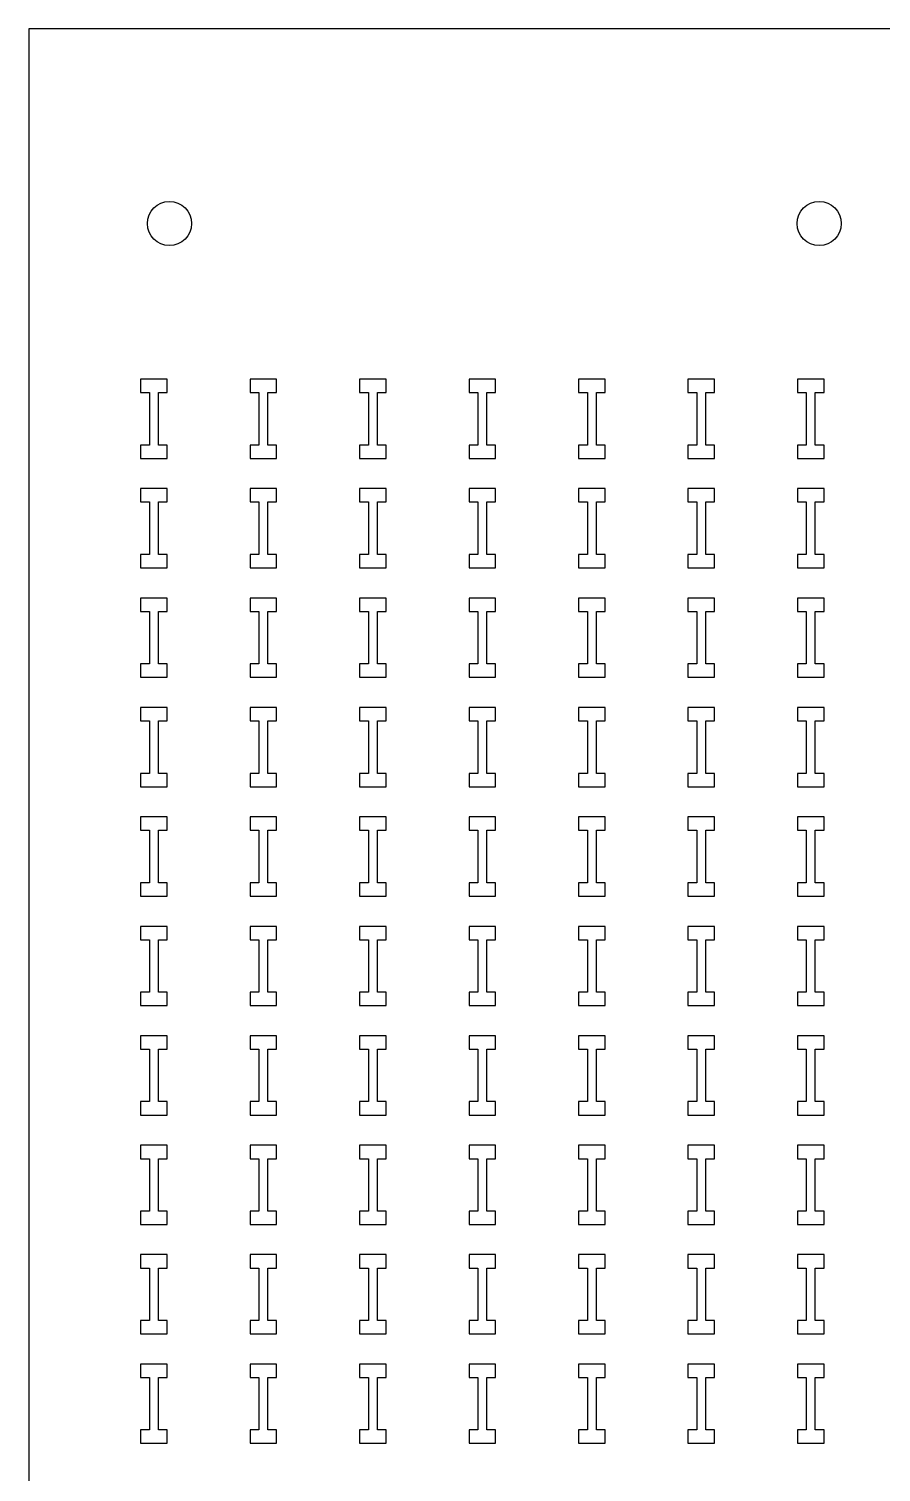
# Model space of a CAD drawing. Header units: inches. Extents: x 0 to 94.5, y 0 to 82.7.
# Drawn here: x 0 to 6.06, y 72.4 to 82.68 of the extents above; entities that cross this region are included whole.
import ezdxf

# ---------------------------------------------------------------- set-up
doc = ezdxf.new("R2010")
doc.units = ezdxf.units.IN
doc.layers.add('red', color=1, linetype='CONTINUOUS')

msp = doc.modelspace()

# ---------------------------------------------------------------- linework, layer by layer
for p, q in [((0.984, 80.183), (0.795, 80.183)), ((0.795, 80.183), (0.795, 80.088)), ((0.984, 80.088), (0.984, 80.183)), ((1.763, 80.183), (1.574, 80.183)), ((1.574, 80.183), (1.574, 80.088)), ((1.763, 80.088), (1.763, 80.183)), ((2.542, 80.183), (2.353, 80.183)), ((2.353, 80.183), (2.353, 80.088)), ((2.542, 80.088), (2.542, 80.183)), ((3.321, 80.183), (3.132, 80.183)), ((3.132, 80.183), (3.132, 80.088)), ((3.321, 80.088), (3.321, 80.183)), ((4.1, 80.183), (3.911, 80.183)), ((3.911, 80.183), (3.911, 80.088)), ((4.1, 80.088), (4.1, 80.183)), ((4.879, 80.183), (4.69, 80.183)), ((4.69, 80.183), (4.69, 80.088)), ((4.879, 80.088), (4.879, 80.183)), ((5.658, 80.183), (5.469, 80.183)), ((5.469, 80.183), (5.469, 80.088)), ((5.658, 80.088), (5.658, 80.183)), ((0.795, 80.088), (0.858, 80.088)), ((0.858, 80.088), (0.858, 79.714)), ((0.922, 80.088), (0.984, 80.088)), ((0.922, 79.714), (0.922, 80.088)), ((1.574, 80.088), (1.637, 80.088)), ((1.637, 80.088), (1.637, 79.714)), ((1.701, 80.088), (1.763, 80.088)), ((1.701, 79.714), (1.701, 80.088)), ((2.353, 80.088), (2.416, 80.088)), ((2.416, 80.088), (2.416, 79.714)), ((2.48, 80.088), (2.542, 80.088)), ((2.48, 79.714), (2.48, 80.088)), ((3.132, 80.088), (3.195, 80.088)), ((3.195, 80.088), (3.195, 79.714)), ((3.259, 80.088), (3.321, 80.088)), ((3.259, 79.714), (3.259, 80.088)), ((3.911, 80.088), (3.974, 80.088)), ((3.974, 80.088), (3.974, 79.714)), ((4.038, 80.088), (4.1, 80.088)), ((4.038, 79.714), (4.038, 80.088)), ((4.69, 80.088), (4.753, 80.088)), ((4.753, 80.088), (4.753, 79.714)), ((4.817, 80.088), (4.879, 80.088)), ((4.817, 79.714), (4.817, 80.088)), ((5.469, 80.088), (5.532, 80.088)), ((5.532, 80.088), (5.532, 79.714)), ((5.596, 80.088), (5.658, 80.088)), ((5.596, 79.714), (5.596, 80.088)), ((0.858, 79.714), (0.795, 79.714)), ((0.795, 79.714), (0.795, 79.619)), ((0.984, 79.714), (0.922, 79.714)), ((0.984, 79.619), (0.984, 79.714)), ((1.637, 79.714), (1.574, 79.714)), ((1.574, 79.714), (1.574, 79.619)), ((1.763, 79.714), (1.701, 79.714)), ((1.763, 79.619), (1.763, 79.714)), ((2.416, 79.714), (2.353, 79.714)), ((2.353, 79.714), (2.353, 79.619)), ((2.542, 79.714), (2.48, 79.714)), ((2.542, 79.619), (2.542, 79.714)), ((3.195, 79.714), (3.132, 79.714)), ((3.132, 79.714), (3.132, 79.619)), ((3.321, 79.714), (3.259, 79.714)), ((3.321, 79.619), (3.321, 79.714)), ((3.974, 79.714), (3.911, 79.714)), ((3.911, 79.714), (3.911, 79.619)), ((4.1, 79.714), (4.038, 79.714)), ((4.1, 79.619), (4.1, 79.714)), ((4.753, 79.714), (4.69, 79.714)), ((4.69, 79.714), (4.69, 79.619)), ((4.879, 79.714), (4.817, 79.714)), ((4.879, 79.619), (4.879, 79.714)), ((5.532, 79.714), (5.469, 79.714)), ((5.469, 79.714), (5.469, 79.619)), ((5.658, 79.714), (5.596, 79.714)), ((5.658, 79.619), (5.658, 79.714)), ((0.795, 79.619), (0.984, 79.619)), ((1.574, 79.619), (1.763, 79.619)), ((2.353, 79.619), (2.542, 79.619)), ((3.132, 79.619), (3.321, 79.619)), ((3.911, 79.619), (4.1, 79.619)), ((4.69, 79.619), (4.879, 79.619)), ((5.469, 79.619), (5.658, 79.619)), ((0.984, 79.404), (0.795, 79.404)), ((0.795, 79.404), (0.795, 79.309)), ((0.984, 79.309), (0.984, 79.404)), ((1.763, 79.404), (1.574, 79.404)), ((1.574, 79.404), (1.574, 79.309)), ((1.763, 79.309), (1.763, 79.404)), ((2.542, 79.404), (2.353, 79.404)), ((2.353, 79.404), (2.353, 79.309)), ((2.542, 79.309), (2.542, 79.404)), ((3.321, 79.404), (3.132, 79.404)), ((3.132, 79.404), (3.132, 79.309)), ((3.321, 79.309), (3.321, 79.404)), ((4.1, 79.404), (3.911, 79.404)), ((3.911, 79.404), (3.911, 79.309)), ((4.1, 79.309), (4.1, 79.404)), ((4.879, 79.404), (4.69, 79.404)), ((4.69, 79.404), (4.69, 79.309)), ((4.879, 79.309), (4.879, 79.404)), ((5.658, 79.404), (5.469, 79.404)), ((5.469, 79.404), (5.469, 79.309)), ((5.658, 79.309), (5.658, 79.404)), ((0.795, 79.309), (0.858, 79.309)), ((0.858, 79.309), (0.858, 78.935)), ((0.922, 79.309), (0.984, 79.309)), ((0.922, 78.935), (0.922, 79.309)), ((1.574, 79.309), (1.637, 79.309)), ((1.637, 79.309), (1.637, 78.935)), ((1.701, 79.309), (1.763, 79.309)), ((1.701, 78.935), (1.701, 79.309)), ((2.353, 79.309), (2.416, 79.309)), ((2.416, 79.309), (2.416, 78.935)), ((2.48, 79.309), (2.542, 79.309)), ((2.48, 78.935), (2.48, 79.309)), ((3.132, 79.309), (3.195, 79.309)), ((3.195, 79.309), (3.195, 78.935)), ((3.259, 79.309), (3.321, 79.309)), ((3.259, 78.935), (3.259, 79.309)), ((3.911, 79.309), (3.974, 79.309)), ((3.974, 79.309), (3.974, 78.935)), ((4.038, 79.309), (4.1, 79.309)), ((4.038, 78.935), (4.038, 79.309)), ((4.69, 79.309), (4.753, 79.309)), ((4.753, 79.309), (4.753, 78.935)), ((4.817, 79.309), (4.879, 79.309)), ((4.817, 78.935), (4.817, 79.309)), ((5.469, 79.309), (5.532, 79.309)), ((5.532, 79.309), (5.532, 78.935)), ((5.596, 79.309), (5.658, 79.309)), ((5.596, 78.935), (5.596, 79.309)), ((0.858, 78.935), (0.795, 78.935)), ((0.795, 78.935), (0.795, 78.84)), ((0.984, 78.935), (0.922, 78.935)), ((0.984, 78.84), (0.984, 78.935)), ((1.637, 78.935), (1.574, 78.935)), ((1.574, 78.935), (1.574, 78.84)), ((1.763, 78.935), (1.701, 78.935)), ((1.763, 78.84), (1.763, 78.935)), ((2.416, 78.935), (2.353, 78.935)), ((2.353, 78.935), (2.353, 78.84)), ((2.542, 78.935), (2.48, 78.935)), ((2.542, 78.84), (2.542, 78.935)), ((3.195, 78.935), (3.132, 78.935)), ((3.132, 78.935), (3.132, 78.84)), ((3.321, 78.935), (3.259, 78.935)), ((3.321, 78.84), (3.321, 78.935)), ((3.974, 78.935), (3.911, 78.935)), ((3.911, 78.935), (3.911, 78.84)), ((4.1, 78.935), (4.038, 78.935)), ((4.1, 78.84), (4.1, 78.935)), ((4.753, 78.935), (4.69, 78.935)), ((4.69, 78.935), (4.69, 78.84)), ((4.879, 78.935), (4.817, 78.935)), ((4.879, 78.84), (4.879, 78.935)), ((5.532, 78.935), (5.469, 78.935)), ((5.469, 78.935), (5.469, 78.84)), ((5.658, 78.935), (5.596, 78.935)), ((5.658, 78.84), (5.658, 78.935)), ((0.795, 78.84), (0.984, 78.84)), ((1.574, 78.84), (1.763, 78.84)), ((2.353, 78.84), (2.542, 78.84)), ((3.132, 78.84), (3.321, 78.84)), ((3.911, 78.84), (4.1, 78.84)), ((4.69, 78.84), (4.879, 78.84)), ((5.469, 78.84), (5.658, 78.84)), ((0.984, 78.625), (0.795, 78.625)), ((0.795, 78.625), (0.795, 78.53)), ((0.984, 78.53), (0.984, 78.625)), ((1.763, 78.625), (1.574, 78.625)), ((1.574, 78.625), (1.574, 78.53)), ((1.763, 78.53), (1.763, 78.625)), ((2.542, 78.625), (2.353, 78.625)), ((2.353, 78.625), (2.353, 78.53)), ((2.542, 78.53), (2.542, 78.625)), ((3.321, 78.625), (3.132, 78.625)), ((3.132, 78.625), (3.132, 78.53)), ((3.321, 78.53), (3.321, 78.625)), ((4.1, 78.625), (3.911, 78.625)), ((3.911, 78.625), (3.911, 78.53)), ((4.1, 78.53), (4.1, 78.625)), ((4.879, 78.625), (4.69, 78.625)), ((4.69, 78.625), (4.69, 78.53)), ((4.879, 78.53), (4.879, 78.625)), ((5.658, 78.625), (5.469, 78.625)), ((5.469, 78.625), (5.469, 78.53)), ((5.658, 78.53), (5.658, 78.625)), ((0.795, 78.53), (0.858, 78.53)), ((0.858, 78.53), (0.858, 78.156)), ((0.922, 78.53), (0.984, 78.53)), ((0.922, 78.156), (0.922, 78.53)), ((1.574, 78.53), (1.637, 78.53)), ((1.637, 78.53), (1.637, 78.156)), ((1.701, 78.53), (1.763, 78.53)), ((1.701, 78.156), (1.701, 78.53)), ((2.353, 78.53), (2.416, 78.53)), ((2.416, 78.53), (2.416, 78.156)), ((2.48, 78.53), (2.542, 78.53)), ((2.48, 78.156), (2.48, 78.53)), ((3.132, 78.53), (3.195, 78.53)), ((3.195, 78.53), (3.195, 78.156)), ((3.259, 78.53), (3.321, 78.53)), ((3.259, 78.156), (3.259, 78.53)), ((3.911, 78.53), (3.974, 78.53)), ((3.974, 78.53), (3.974, 78.156)), ((4.038, 78.53), (4.1, 78.53)), ((4.038, 78.156), (4.038, 78.53)), ((4.69, 78.53), (4.753, 78.53)), ((4.753, 78.53), (4.753, 78.156)), ((4.817, 78.53), (4.879, 78.53)), ((4.817, 78.156), (4.817, 78.53)), ((5.469, 78.53), (5.532, 78.53)), ((5.532, 78.53), (5.532, 78.156)), ((5.596, 78.53), (5.658, 78.53)), ((5.596, 78.156), (5.596, 78.53)), ((0.858, 78.156), (0.795, 78.156)), ((0.795, 78.156), (0.795, 78.061)), ((0.984, 78.156), (0.922, 78.156)), ((0.984, 78.061), (0.984, 78.156)), ((1.637, 78.156), (1.574, 78.156)), ((1.574, 78.156), (1.574, 78.061)), ((1.763, 78.156), (1.701, 78.156)), ((1.763, 78.061), (1.763, 78.156)), ((2.416, 78.156), (2.353, 78.156)), ((2.353, 78.156), (2.353, 78.061)), ((2.542, 78.156), (2.48, 78.156)), ((2.542, 78.061), (2.542, 78.156)), ((3.195, 78.156), (3.132, 78.156)), ((3.132, 78.156), (3.132, 78.061)), ((3.321, 78.156), (3.259, 78.156)), ((3.321, 78.061), (3.321, 78.156)), ((3.974, 78.156), (3.911, 78.156)), ((3.911, 78.156), (3.911, 78.061)), ((4.1, 78.156), (4.038, 78.156)), ((4.1, 78.061), (4.1, 78.156)), ((4.753, 78.156), (4.69, 78.156)), ((4.69, 78.156), (4.69, 78.061)), ((4.879, 78.156), (4.817, 78.156)), ((4.879, 78.061), (4.879, 78.156)), ((5.532, 78.156), (5.469, 78.156)), ((5.469, 78.156), (5.469, 78.061)), ((5.658, 78.156), (5.596, 78.156)), ((5.658, 78.061), (5.658, 78.156)), ((0.795, 78.061), (0.984, 78.061)), ((1.574, 78.061), (1.763, 78.061)), ((2.353, 78.061), (2.542, 78.061)), ((3.132, 78.061), (3.321, 78.061)), ((3.911, 78.061), (4.1, 78.061)), ((4.69, 78.061), (4.879, 78.061)), ((5.469, 78.061), (5.658, 78.061)), ((0.984, 77.846), (0.795, 77.846)), ((0.795, 77.846), (0.795, 77.751)), ((0.984, 77.751), (0.984, 77.846)), ((1.763, 77.846), (1.574, 77.846)), ((1.574, 77.846), (1.574, 77.751)), ((1.763, 77.751), (1.763, 77.846)), ((2.542, 77.846), (2.353, 77.846)), ((2.353, 77.846), (2.353, 77.751)), ((2.542, 77.751), (2.542, 77.846)), ((3.321, 77.846), (3.132, 77.846)), ((3.132, 77.846), (3.132, 77.751)), ((3.321, 77.751), (3.321, 77.846)), ((4.1, 77.846), (3.911, 77.846)), ((3.911, 77.846), (3.911, 77.751)), ((4.1, 77.751), (4.1, 77.846)), ((4.879, 77.846), (4.69, 77.846)), ((4.69, 77.846), (4.69, 77.751)), ((4.879, 77.751), (4.879, 77.846)), ((5.658, 77.846), (5.469, 77.846)), ((5.469, 77.846), (5.469, 77.751)), ((5.658, 77.751), (5.658, 77.846)), ((0.795, 77.751), (0.858, 77.751)), ((0.858, 77.751), (0.858, 77.377)), ((0.922, 77.751), (0.984, 77.751)), ((0.922, 77.377), (0.922, 77.751)), ((1.574, 77.751), (1.637, 77.751)), ((1.637, 77.751), (1.637, 77.377)), ((1.701, 77.751), (1.763, 77.751)), ((1.701, 77.377), (1.701, 77.751)), ((2.353, 77.751), (2.416, 77.751)), ((2.416, 77.751), (2.416, 77.377)), ((2.48, 77.751), (2.542, 77.751)), ((2.48, 77.377), (2.48, 77.751)), ((3.132, 77.751), (3.195, 77.751)), ((3.195, 77.751), (3.195, 77.377)), ((3.259, 77.751), (3.321, 77.751)), ((3.259, 77.377), (3.259, 77.751)), ((3.911, 77.751), (3.974, 77.751)), ((3.974, 77.751), (3.974, 77.377)), ((4.038, 77.751), (4.1, 77.751)), ((4.038, 77.377), (4.038, 77.751)), ((4.69, 77.751), (4.753, 77.751)), ((4.753, 77.751), (4.753, 77.377)), ((4.817, 77.751), (4.879, 77.751)), ((4.817, 77.377), (4.817, 77.751)), ((5.469, 77.751), (5.532, 77.751)), ((5.532, 77.751), (5.532, 77.377)), ((5.596, 77.751), (5.658, 77.751)), ((5.596, 77.377), (5.596, 77.751)), ((0.858, 77.377), (0.795, 77.377)), ((0.795, 77.377), (0.795, 77.282)), ((0.984, 77.377), (0.922, 77.377)), ((0.984, 77.282), (0.984, 77.377)), ((1.637, 77.377), (1.574, 77.377)), ((1.574, 77.377), (1.574, 77.282)), ((1.763, 77.377), (1.701, 77.377)), ((1.763, 77.282), (1.763, 77.377)), ((2.416, 77.377), (2.353, 77.377)), ((2.353, 77.377), (2.353, 77.282)), ((2.542, 77.377), (2.48, 77.377)), ((2.542, 77.282), (2.542, 77.377)), ((3.195, 77.377), (3.132, 77.377)), ((3.132, 77.377), (3.132, 77.282)), ((3.321, 77.377), (3.259, 77.377)), ((3.321, 77.282), (3.321, 77.377)), ((3.974, 77.377), (3.911, 77.377)), ((3.911, 77.377), (3.911, 77.282)), ((4.1, 77.377), (4.038, 77.377)), ((4.1, 77.282), (4.1, 77.377)), ((4.753, 77.377), (4.69, 77.377)), ((4.69, 77.377), (4.69, 77.282)), ((4.879, 77.377), (4.817, 77.377)), ((4.879, 77.282), (4.879, 77.377)), ((5.532, 77.377), (5.469, 77.377)), ((5.469, 77.377), (5.469, 77.282)), ((5.658, 77.377), (5.596, 77.377)), ((5.658, 77.282), (5.658, 77.377)), ((0.795, 77.282), (0.984, 77.282)), ((1.574, 77.282), (1.763, 77.282)), ((2.353, 77.282), (2.542, 77.282)), ((3.132, 77.282), (3.321, 77.282)), ((3.911, 77.282), (4.1, 77.282)), ((4.69, 77.282), (4.879, 77.282)), ((5.469, 77.282), (5.658, 77.282)), ((0.984, 77.067), (0.795, 77.067)), ((0.795, 77.067), (0.795, 76.972)), ((0.984, 76.972), (0.984, 77.067)), ((1.763, 77.067), (1.574, 77.067)), ((1.574, 77.067), (1.574, 76.972)), ((1.763, 76.972), (1.763, 77.067)), ((2.542, 77.067), (2.353, 77.067)), ((2.353, 77.067), (2.353, 76.972)), ((2.542, 76.972), (2.542, 77.067)), ((3.321, 77.067), (3.132, 77.067)), ((3.132, 77.067), (3.132, 76.972)), ((3.321, 76.972), (3.321, 77.067)), ((4.1, 77.067), (3.911, 77.067)), ((3.911, 77.067), (3.911, 76.972)), ((4.1, 76.972), (4.1, 77.067)), ((4.879, 77.067), (4.69, 77.067)), ((4.69, 77.067), (4.69, 76.972)), ((4.879, 76.972), (4.879, 77.067)), ((5.658, 77.067), (5.469, 77.067)), ((5.469, 77.067), (5.469, 76.972)), ((5.658, 76.972), (5.658, 77.067)), ((0.795, 76.972), (0.858, 76.972)), ((0.858, 76.972), (0.858, 76.598)), ((0.922, 76.972), (0.984, 76.972)), ((0.922, 76.598), (0.922, 76.972)), ((1.574, 76.972), (1.637, 76.972)), ((1.637, 76.972), (1.637, 76.598)), ((1.701, 76.972), (1.763, 76.972)), ((1.701, 76.598), (1.701, 76.972)), ((2.353, 76.972), (2.416, 76.972)), ((2.416, 76.972), (2.416, 76.598)), ((2.48, 76.972), (2.542, 76.972)), ((2.48, 76.598), (2.48, 76.972)), ((3.132, 76.972), (3.195, 76.972)), ((3.195, 76.972), (3.195, 76.598)), ((3.259, 76.972), (3.321, 76.972)), ((3.259, 76.598), (3.259, 76.972)), ((3.911, 76.972), (3.974, 76.972)), ((3.974, 76.972), (3.974, 76.598)), ((4.038, 76.972), (4.1, 76.972)), ((4.038, 76.598), (4.038, 76.972)), ((4.69, 76.972), (4.753, 76.972)), ((4.753, 76.972), (4.753, 76.598)), ((4.817, 76.972), (4.879, 76.972)), ((4.817, 76.598), (4.817, 76.972)), ((5.469, 76.972), (5.532, 76.972)), ((5.532, 76.972), (5.532, 76.598)), ((5.596, 76.972), (5.658, 76.972)), ((5.596, 76.598), (5.596, 76.972)), ((0.858, 76.598), (0.795, 76.598)), ((0.795, 76.598), (0.795, 76.503)), ((0.984, 76.598), (0.922, 76.598)), ((0.984, 76.503), (0.984, 76.598)), ((1.637, 76.598), (1.574, 76.598)), ((1.574, 76.598), (1.574, 76.503)), ((1.763, 76.598), (1.701, 76.598)), ((1.763, 76.503), (1.763, 76.598)), ((2.416, 76.598), (2.353, 76.598)), ((2.353, 76.598), (2.353, 76.503)), ((2.542, 76.598), (2.48, 76.598)), ((2.542, 76.503), (2.542, 76.598)), ((3.195, 76.598), (3.132, 76.598)), ((3.132, 76.598), (3.132, 76.503)), ((3.321, 76.598), (3.259, 76.598)), ((3.321, 76.503), (3.321, 76.598)), ((3.974, 76.598), (3.911, 76.598)), ((3.911, 76.598), (3.911, 76.503)), ((4.1, 76.598), (4.038, 76.598)), ((4.1, 76.503), (4.1, 76.598)), ((4.753, 76.598), (4.69, 76.598)), ((4.69, 76.598), (4.69, 76.503)), ((4.879, 76.598), (4.817, 76.598)), ((4.879, 76.503), (4.879, 76.598)), ((5.532, 76.598), (5.469, 76.598)), ((5.469, 76.598), (5.469, 76.503)), ((5.658, 76.598), (5.596, 76.598)), ((5.658, 76.503), (5.658, 76.598)), ((0.795, 76.503), (0.984, 76.503)), ((1.574, 76.503), (1.763, 76.503)), ((2.353, 76.503), (2.542, 76.503)), ((3.132, 76.503), (3.321, 76.503)), ((3.911, 76.503), (4.1, 76.503)), ((4.69, 76.503), (4.879, 76.503)), ((5.469, 76.503), (5.658, 76.503)), ((0.984, 76.288), (0.795, 76.288)), ((0.795, 76.288), (0.795, 76.193)), ((0.984, 76.193), (0.984, 76.288)), ((1.763, 76.288), (1.574, 76.288)), ((1.574, 76.288), (1.574, 76.193)), ((1.763, 76.193), (1.763, 76.288)), ((2.542, 76.288), (2.353, 76.288)), ((2.353, 76.288), (2.353, 76.193)), ((2.542, 76.193), (2.542, 76.288)), ((3.321, 76.288), (3.132, 76.288)), ((3.132, 76.288), (3.132, 76.193)), ((3.321, 76.193), (3.321, 76.288)), ((4.1, 76.288), (3.911, 76.288)), ((3.911, 76.288), (3.911, 76.193)), ((4.1, 76.193), (4.1, 76.288)), ((4.879, 76.288), (4.69, 76.288)), ((4.69, 76.288), (4.69, 76.193)), ((4.879, 76.193), (4.879, 76.288)), ((5.658, 76.288), (5.469, 76.288)), ((5.469, 76.288), (5.469, 76.193)), ((5.658, 76.193), (5.658, 76.288)), ((0.795, 76.193), (0.858, 76.193)), ((0.858, 76.193), (0.858, 75.819)), ((0.922, 76.193), (0.984, 76.193)), ((0.922, 75.819), (0.922, 76.193)), ((1.574, 76.193), (1.637, 76.193)), ((1.637, 76.193), (1.637, 75.819)), ((1.701, 76.193), (1.763, 76.193)), ((1.701, 75.819), (1.701, 76.193)), ((2.353, 76.193), (2.416, 76.193)), ((2.416, 76.193), (2.416, 75.819)), ((2.48, 76.193), (2.542, 76.193)), ((2.48, 75.819), (2.48, 76.193)), ((3.132, 76.193), (3.195, 76.193)), ((3.195, 76.193), (3.195, 75.819)), ((3.259, 76.193), (3.321, 76.193)), ((3.259, 75.819), (3.259, 76.193)), ((3.911, 76.193), (3.974, 76.193)), ((3.974, 76.193), (3.974, 75.819)), ((4.038, 76.193), (4.1, 76.193)), ((4.038, 75.819), (4.038, 76.193)), ((4.69, 76.193), (4.753, 76.193)), ((4.753, 76.193), (4.753, 75.819)), ((4.817, 76.193), (4.879, 76.193)), ((4.817, 75.819), (4.817, 76.193)), ((5.469, 76.193), (5.532, 76.193)), ((5.532, 76.193), (5.532, 75.819)), ((5.596, 76.193), (5.658, 76.193)), ((5.596, 75.819), (5.596, 76.193)), ((0.858, 75.819), (0.795, 75.819)), ((0.795, 75.819), (0.795, 75.724)), ((0.795, 75.724), (0.984, 75.724)), ((0.984, 75.819), (0.922, 75.819)), ((0.984, 75.724), (0.984, 75.819)), ((1.637, 75.819), (1.574, 75.819)), ((1.574, 75.819), (1.574, 75.724)), ((1.574, 75.724), (1.763, 75.724)), ((1.763, 75.819), (1.701, 75.819)), ((1.763, 75.724), (1.763, 75.819)), ((2.416, 75.819), (2.353, 75.819)), ((2.353, 75.819), (2.353, 75.724)), ((2.353, 75.724), (2.542, 75.724)), ((2.542, 75.819), (2.48, 75.819)), ((2.542, 75.724), (2.542, 75.819)), ((3.195, 75.819), (3.132, 75.819)), ((3.132, 75.819), (3.132, 75.724)), ((3.132, 75.724), (3.321, 75.724)), ((3.321, 75.819), (3.259, 75.819)), ((3.321, 75.724), (3.321, 75.819)), ((3.974, 75.819), (3.911, 75.819)), ((3.911, 75.819), (3.911, 75.724)), ((3.911, 75.724), (4.1, 75.724)), ((4.1, 75.819), (4.038, 75.819)), ((4.1, 75.724), (4.1, 75.819)), ((4.753, 75.819), (4.69, 75.819)), ((4.69, 75.819), (4.69, 75.724)), ((4.69, 75.724), (4.879, 75.724)), ((4.879, 75.819), (4.817, 75.819)), ((4.879, 75.724), (4.879, 75.819)), ((5.532, 75.819), (5.469, 75.819)), ((5.469, 75.819), (5.469, 75.724)), ((5.469, 75.724), (5.658, 75.724)), ((5.658, 75.819), (5.596, 75.819)), ((5.658, 75.724), (5.658, 75.819)), ((0.984, 75.509), (0.795, 75.509)), ((0.795, 75.509), (0.795, 75.413)), ((0.984, 75.413), (0.984, 75.509)), ((1.763, 75.509), (1.574, 75.509)), ((1.574, 75.509), (1.574, 75.413)), ((1.763, 75.413), (1.763, 75.509)), ((2.542, 75.509), (2.353, 75.509)), ((2.353, 75.509), (2.353, 75.413)), ((2.542, 75.413), (2.542, 75.509)), ((3.321, 75.509), (3.132, 75.509)), ((3.132, 75.509), (3.132, 75.413)), ((3.321, 75.413), (3.321, 75.509)), ((4.1, 75.509), (3.911, 75.509)), ((3.911, 75.509), (3.911, 75.413)), ((4.1, 75.413), (4.1, 75.509)), ((4.879, 75.509), (4.69, 75.509)), ((4.69, 75.509), (4.69, 75.413)), ((4.879, 75.413), (4.879, 75.509)), ((5.658, 75.509), (5.469, 75.509)), ((5.469, 75.509), (5.469, 75.413)), ((5.658, 75.413), (5.658, 75.509)), ((0.795, 75.413), (0.858, 75.413)), ((0.858, 75.413), (0.858, 75.04)), ((0.922, 75.413), (0.984, 75.413)), ((0.922, 75.04), (0.922, 75.413)), ((1.574, 75.413), (1.637, 75.413)), ((1.637, 75.413), (1.637, 75.04)), ((1.701, 75.413), (1.763, 75.413)), ((1.701, 75.04), (1.701, 75.413)), ((2.353, 75.413), (2.416, 75.413)), ((2.416, 75.413), (2.416, 75.04)), ((2.48, 75.413), (2.542, 75.413)), ((2.48, 75.04), (2.48, 75.413)), ((3.132, 75.413), (3.195, 75.413)), ((3.195, 75.413), (3.195, 75.04)), ((3.259, 75.413), (3.321, 75.413)), ((3.259, 75.04), (3.259, 75.413)), ((3.911, 75.413), (3.974, 75.413)), ((3.974, 75.413), (3.974, 75.04)), ((4.038, 75.413), (4.1, 75.413)), ((4.038, 75.04), (4.038, 75.413)), ((4.69, 75.413), (4.753, 75.413)), ((4.753, 75.413), (4.753, 75.04)), ((4.817, 75.413), (4.879, 75.413)), ((4.817, 75.04), (4.817, 75.413)), ((5.469, 75.413), (5.532, 75.413)), ((5.532, 75.413), (5.532, 75.04)), ((5.596, 75.413), (5.658, 75.413)), ((5.596, 75.04), (5.596, 75.413)), ((0.858, 75.04), (0.795, 75.04)), ((0.795, 75.04), (0.795, 74.945)), ((0.984, 75.04), (0.922, 75.04)), ((0.984, 74.945), (0.984, 75.04)), ((1.637, 75.04), (1.574, 75.04)), ((1.574, 75.04), (1.574, 74.945)), ((1.763, 75.04), (1.701, 75.04)), ((1.763, 74.945), (1.763, 75.04)), ((2.416, 75.04), (2.353, 75.04)), ((2.353, 75.04), (2.353, 74.945)), ((2.542, 75.04), (2.48, 75.04)), ((2.542, 74.945), (2.542, 75.04)), ((3.195, 75.04), (3.132, 75.04)), ((3.132, 75.04), (3.132, 74.945)), ((3.321, 75.04), (3.259, 75.04)), ((3.321, 74.945), (3.321, 75.04)), ((3.974, 75.04), (3.911, 75.04)), ((3.911, 75.04), (3.911, 74.945)), ((4.1, 75.04), (4.038, 75.04)), ((4.1, 74.945), (4.1, 75.04)), ((4.753, 75.04), (4.69, 75.04)), ((4.69, 75.04), (4.69, 74.945)), ((4.879, 75.04), (4.817, 75.04)), ((4.879, 74.945), (4.879, 75.04)), ((5.532, 75.04), (5.469, 75.04)), ((5.469, 75.04), (5.469, 74.945)), ((5.658, 75.04), (5.596, 75.04)), ((5.658, 74.945), (5.658, 75.04)), ((0.795, 74.945), (0.984, 74.945)), ((1.574, 74.945), (1.763, 74.945)), ((2.353, 74.945), (2.542, 74.945)), ((3.132, 74.945), (3.321, 74.945)), ((3.911, 74.945), (4.1, 74.945)), ((4.69, 74.945), (4.879, 74.945)), ((5.469, 74.945), (5.658, 74.945)), ((0.984, 74.73), (0.795, 74.73)), ((0.795, 74.73), (0.795, 74.634)), ((0.984, 74.634), (0.984, 74.73)), ((1.763, 74.73), (1.574, 74.73)), ((1.574, 74.73), (1.574, 74.634)), ((1.763, 74.634), (1.763, 74.73)), ((2.542, 74.73), (2.353, 74.73)), ((2.353, 74.73), (2.353, 74.634)), ((2.542, 74.634), (2.542, 74.73)), ((3.321, 74.73), (3.132, 74.73)), ((3.132, 74.73), (3.132, 74.634)), ((3.321, 74.634), (3.321, 74.73)), ((4.1, 74.73), (3.911, 74.73)), ((3.911, 74.73), (3.911, 74.634)), ((4.1, 74.634), (4.1, 74.73)), ((4.879, 74.73), (4.69, 74.73)), ((4.69, 74.73), (4.69, 74.634)), ((4.879, 74.634), (4.879, 74.73)), ((5.658, 74.73), (5.469, 74.73)), ((5.469, 74.73), (5.469, 74.634)), ((5.658, 74.634), (5.658, 74.73)), ((0.795, 74.634), (0.858, 74.634)), ((0.858, 74.634), (0.858, 74.261)), ((0.922, 74.634), (0.984, 74.634)), ((0.922, 74.261), (0.922, 74.634)), ((1.574, 74.634), (1.637, 74.634)), ((1.637, 74.634), (1.637, 74.261)), ((1.701, 74.634), (1.763, 74.634)), ((1.701, 74.261), (1.701, 74.634)), ((2.353, 74.634), (2.416, 74.634)), ((2.416, 74.634), (2.416, 74.261)), ((2.48, 74.634), (2.542, 74.634)), ((2.48, 74.261), (2.48, 74.634)), ((3.132, 74.634), (3.195, 74.634)), ((3.195, 74.634), (3.195, 74.261)), ((3.259, 74.634), (3.321, 74.634)), ((3.259, 74.261), (3.259, 74.634)), ((3.911, 74.634), (3.974, 74.634)), ((3.974, 74.634), (3.974, 74.261)), ((4.038, 74.634), (4.1, 74.634)), ((4.038, 74.261), (4.038, 74.634)), ((4.69, 74.634), (4.753, 74.634)), ((4.753, 74.634), (4.753, 74.261)), ((4.817, 74.634), (4.879, 74.634)), ((4.817, 74.261), (4.817, 74.634)), ((5.469, 74.634), (5.532, 74.634)), ((5.532, 74.634), (5.532, 74.261)), ((5.596, 74.634), (5.658, 74.634)), ((5.596, 74.261), (5.596, 74.634)), ((0.858, 74.261), (0.795, 74.261)), ((0.795, 74.261), (0.795, 74.166)), ((0.984, 74.261), (0.922, 74.261)), ((0.984, 74.166), (0.984, 74.261)), ((1.637, 74.261), (1.574, 74.261)), ((1.574, 74.261), (1.574, 74.166)), ((1.763, 74.261), (1.701, 74.261)), ((1.763, 74.166), (1.763, 74.261)), ((2.416, 74.261), (2.353, 74.261)), ((2.353, 74.261), (2.353, 74.166)), ((2.542, 74.261), (2.48, 74.261)), ((2.542, 74.166), (2.542, 74.261)), ((3.195, 74.261), (3.132, 74.261)), ((3.132, 74.261), (3.132, 74.166)), ((3.321, 74.261), (3.259, 74.261)), ((3.321, 74.166), (3.321, 74.261)), ((3.974, 74.261), (3.911, 74.261)), ((3.911, 74.261), (3.911, 74.166)), ((4.1, 74.261), (4.038, 74.261)), ((4.1, 74.166), (4.1, 74.261)), ((4.753, 74.261), (4.69, 74.261)), ((4.69, 74.261), (4.69, 74.166)), ((4.879, 74.261), (4.817, 74.261)), ((4.879, 74.166), (4.879, 74.261)), ((5.532, 74.261), (5.469, 74.261)), ((5.469, 74.261), (5.469, 74.166)), ((5.658, 74.261), (5.596, 74.261)), ((5.658, 74.166), (5.658, 74.261)), ((0.795, 74.166), (0.984, 74.166)), ((1.574, 74.166), (1.763, 74.166)), ((2.353, 74.166), (2.542, 74.166)), ((3.132, 74.166), (3.321, 74.166)), ((3.911, 74.166), (4.1, 74.166)), ((4.69, 74.166), (4.879, 74.166)), ((5.469, 74.166), (5.658, 74.166)), ((0.984, 73.951), (0.795, 73.951)), ((0.795, 73.951), (0.795, 73.855)), ((0.984, 73.855), (0.984, 73.951)), ((1.763, 73.951), (1.574, 73.951)), ((1.574, 73.951), (1.574, 73.855)), ((1.763, 73.855), (1.763, 73.951)), ((2.542, 73.951), (2.353, 73.951)), ((2.353, 73.951), (2.353, 73.855)), ((2.542, 73.855), (2.542, 73.951)), ((3.321, 73.951), (3.132, 73.951)), ((3.132, 73.951), (3.132, 73.855)), ((3.321, 73.855), (3.321, 73.951)), ((4.1, 73.951), (3.911, 73.951)), ((3.911, 73.951), (3.911, 73.855)), ((4.1, 73.855), (4.1, 73.951)), ((4.879, 73.951), (4.69, 73.951)), ((4.69, 73.951), (4.69, 73.855)), ((4.879, 73.855), (4.879, 73.951)), ((5.658, 73.951), (5.469, 73.951)), ((5.469, 73.951), (5.469, 73.855)), ((5.658, 73.855), (5.658, 73.951)), ((0.795, 73.855), (0.858, 73.855)), ((0.858, 73.855), (0.858, 73.482)), ((0.922, 73.855), (0.984, 73.855)), ((0.922, 73.482), (0.922, 73.855)), ((1.574, 73.855), (1.637, 73.855)), ((1.637, 73.855), (1.637, 73.482)), ((1.701, 73.855), (1.763, 73.855)), ((1.701, 73.482), (1.701, 73.855)), ((2.353, 73.855), (2.416, 73.855)), ((2.416, 73.855), (2.416, 73.482)), ((2.48, 73.855), (2.542, 73.855)), ((2.48, 73.482), (2.48, 73.855)), ((3.132, 73.855), (3.195, 73.855)), ((3.195, 73.855), (3.195, 73.482)), ((3.259, 73.855), (3.321, 73.855)), ((3.259, 73.482), (3.259, 73.855)), ((3.911, 73.855), (3.974, 73.855)), ((3.974, 73.855), (3.974, 73.482)), ((4.038, 73.855), (4.1, 73.855)), ((4.038, 73.482), (4.038, 73.855)), ((4.69, 73.855), (4.753, 73.855)), ((4.753, 73.855), (4.753, 73.482)), ((4.817, 73.855), (4.879, 73.855)), ((4.817, 73.482), (4.817, 73.855)), ((5.469, 73.855), (5.532, 73.855)), ((5.532, 73.855), (5.532, 73.482)), ((5.596, 73.855), (5.658, 73.855)), ((5.596, 73.482), (5.596, 73.855)), ((0.858, 73.482), (0.795, 73.482)), ((0.795, 73.482), (0.795, 73.387)), ((0.984, 73.482), (0.922, 73.482)), ((0.984, 73.387), (0.984, 73.482)), ((1.637, 73.482), (1.574, 73.482)), ((1.574, 73.482), (1.574, 73.387)), ((1.763, 73.482), (1.701, 73.482)), ((1.763, 73.387), (1.763, 73.482)), ((2.416, 73.482), (2.353, 73.482)), ((2.353, 73.482), (2.353, 73.387)), ((2.542, 73.482), (2.48, 73.482)), ((2.542, 73.387), (2.542, 73.482)), ((3.195, 73.482), (3.132, 73.482)), ((3.132, 73.482), (3.132, 73.387)), ((3.321, 73.482), (3.259, 73.482)), ((3.321, 73.387), (3.321, 73.482)), ((3.974, 73.482), (3.911, 73.482)), ((3.911, 73.482), (3.911, 73.387)), ((4.1, 73.482), (4.038, 73.482)), ((4.1, 73.387), (4.1, 73.482)), ((4.753, 73.482), (4.69, 73.482)), ((4.69, 73.482), (4.69, 73.387)), ((4.879, 73.482), (4.817, 73.482)), ((4.879, 73.387), (4.879, 73.482)), ((5.532, 73.482), (5.469, 73.482)), ((5.469, 73.482), (5.469, 73.387)), ((5.658, 73.482), (5.596, 73.482)), ((5.658, 73.387), (5.658, 73.482)), ((0.795, 73.387), (0.984, 73.387)), ((1.574, 73.387), (1.763, 73.387)), ((2.353, 73.387), (2.542, 73.387)), ((3.132, 73.387), (3.321, 73.387)), ((3.911, 73.387), (4.1, 73.387)), ((4.69, 73.387), (4.879, 73.387)), ((5.469, 73.387), (5.658, 73.387)), ((0.984, 73.172), (0.795, 73.172)), ((0.795, 73.172), (0.795, 73.076)), ((0.984, 73.076), (0.984, 73.172)), ((1.763, 73.172), (1.574, 73.172)), ((1.574, 73.172), (1.574, 73.076)), ((1.763, 73.076), (1.763, 73.172)), ((2.542, 73.172), (2.353, 73.172)), ((2.353, 73.172), (2.353, 73.076)), ((2.542, 73.076), (2.542, 73.172)), ((3.321, 73.172), (3.132, 73.172)), ((3.132, 73.172), (3.132, 73.076)), ((3.321, 73.076), (3.321, 73.172)), ((4.1, 73.172), (3.911, 73.172)), ((3.911, 73.172), (3.911, 73.076)), ((4.1, 73.076), (4.1, 73.172)), ((4.879, 73.172), (4.69, 73.172)), ((4.69, 73.172), (4.69, 73.076)), ((4.879, 73.076), (4.879, 73.172)), ((5.658, 73.172), (5.469, 73.172)), ((5.469, 73.172), (5.469, 73.076)), ((5.658, 73.076), (5.658, 73.172)), ((0.795, 73.076), (0.858, 73.076)), ((0.858, 73.076), (0.858, 72.703)), ((0.922, 73.076), (0.984, 73.076)), ((0.922, 72.703), (0.922, 73.076)), ((1.574, 73.076), (1.637, 73.076)), ((1.637, 73.076), (1.637, 72.703)), ((1.701, 73.076), (1.763, 73.076)), ((1.701, 72.703), (1.701, 73.076)), ((2.353, 73.076), (2.416, 73.076)), ((2.416, 73.076), (2.416, 72.703)), ((2.48, 73.076), (2.542, 73.076)), ((2.48, 72.703), (2.48, 73.076)), ((3.132, 73.076), (3.195, 73.076)), ((3.195, 73.076), (3.195, 72.703)), ((3.259, 73.076), (3.321, 73.076)), ((3.259, 72.703), (3.259, 73.076)), ((3.911, 73.076), (3.974, 73.076)), ((3.974, 73.076), (3.974, 72.703)), ((4.038, 73.076), (4.1, 73.076)), ((4.038, 72.703), (4.038, 73.076)), ((4.69, 73.076), (4.753, 73.076)), ((4.753, 73.076), (4.753, 72.703)), ((4.817, 73.076), (4.879, 73.076)), ((4.817, 72.703), (4.817, 73.076)), ((5.469, 73.076), (5.532, 73.076)), ((5.532, 73.076), (5.532, 72.703)), ((5.596, 73.076), (5.658, 73.076)), ((5.596, 72.703), (5.596, 73.076)), ((0.858, 72.703), (0.795, 72.703)), ((0.795, 72.703), (0.795, 72.608)), ((0.984, 72.703), (0.922, 72.703)), ((0.984, 72.608), (0.984, 72.703)), ((1.637, 72.703), (1.574, 72.703)), ((1.574, 72.703), (1.574, 72.608)), ((1.763, 72.703), (1.701, 72.703)), ((1.763, 72.608), (1.763, 72.703)), ((2.416, 72.703), (2.353, 72.703)), ((2.353, 72.703), (2.353, 72.608)), ((2.542, 72.703), (2.48, 72.703)), ((2.542, 72.608), (2.542, 72.703)), ((3.195, 72.703), (3.132, 72.703)), ((3.132, 72.703), (3.132, 72.608)), ((3.321, 72.703), (3.259, 72.703)), ((3.321, 72.608), (3.321, 72.703)), ((3.974, 72.703), (3.911, 72.703)), ((3.911, 72.703), (3.911, 72.608)), ((4.1, 72.703), (4.038, 72.703)), ((4.1, 72.608), (4.1, 72.703)), ((4.753, 72.703), (4.69, 72.703)), ((4.69, 72.703), (4.69, 72.608)), ((4.879, 72.703), (4.817, 72.703)), ((4.879, 72.608), (4.879, 72.703)), ((5.532, 72.703), (5.469, 72.703)), ((5.469, 72.703), (5.469, 72.608)), ((5.658, 72.703), (5.596, 72.703)), ((5.658, 72.608), (5.658, 72.703)), ((0.795, 72.608), (0.984, 72.608)), ((1.574, 72.608), (1.763, 72.608)), ((2.353, 72.608), (2.542, 72.608)), ((3.132, 72.608), (3.321, 72.608)), ((3.911, 72.608), (4.1, 72.608)), ((4.69, 72.608), (4.879, 72.608)), ((5.469, 72.608), (5.658, 72.608))]:
    msp.add_line(p, q)
for centre in [(1, 81.291), (5.624, 81.291)]:
    msp.add_circle(centre, 0.157)
at = {"layer": 'red'}
for p, q in [((94.488, 82.677), (0, 82.677)), ((0, 82.677), (0, 0))]:
    msp.add_line(p, q, dxfattribs=at)

doc.saveas('drawing.dxf')
